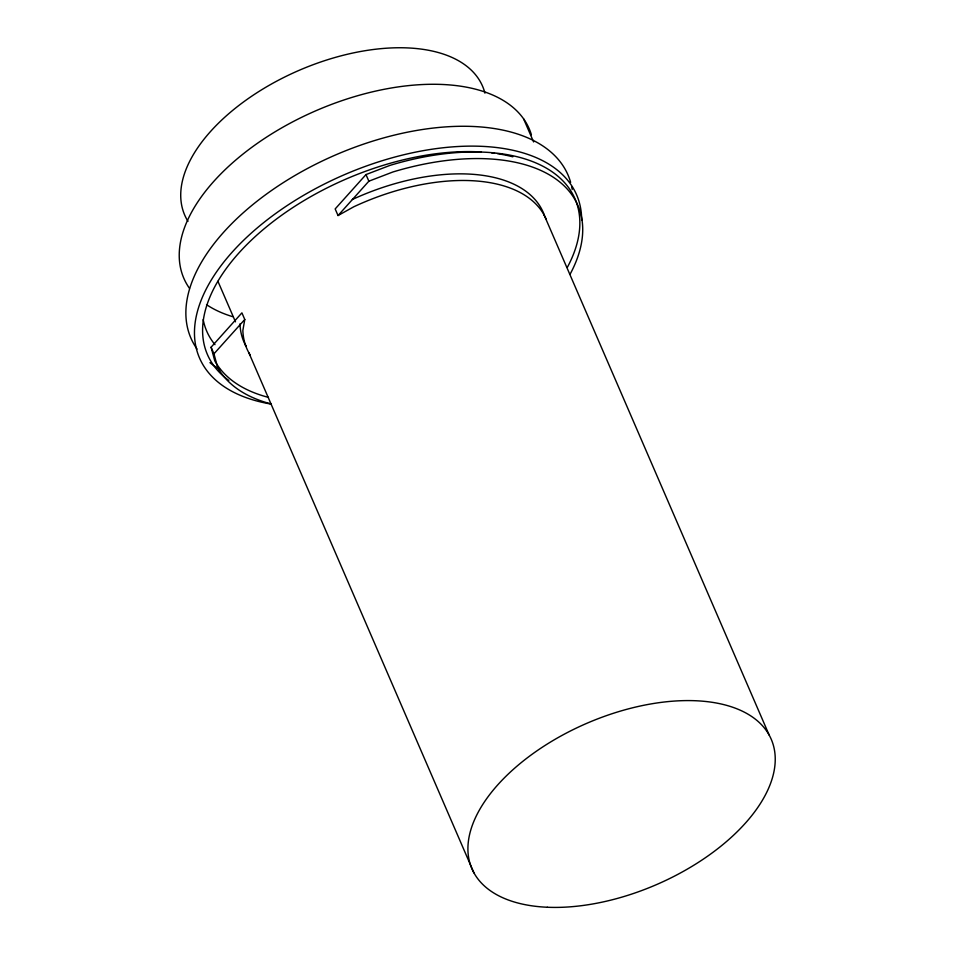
<?xml version="1.0" encoding="UTF-8"?>
<svg xmlns="http://www.w3.org/2000/svg" width="955" height="955" viewBox="0 0 955 955"><rect width="100%" height="100%" fill="white"/><g stroke="black" fill="none" stroke-linecap="round" stroke-linejoin="round"><path stroke-width="1.43" d="M268.462 397.376A197.601 106.459 -23.4 0 1 214.732 360.727L211.091 347.214L241.913 312.858L244.778 319.483L242.857 330.454A163.066 87.86 -23.4 0 0 250.329 355.236M567.377 267.305A197.601 106.459 -23.4 0 0 390.022 165.37L365.992 174.574L335.169 208.93L338.034 215.544L353.851 206.746A163.066 87.86 -23.4 0 1 546.033 218.862M271.327 403.989A197.601 106.459 -23.4 0 1 217.597 367.353L213.956 353.827L244.778 319.483M338.034 215.544L368.857 181.199L392.887 171.984A197.601 106.459 -23.4 0 1 570.242 273.93M523.615 118.874L533.606 141.961M544.135 215.018L769.205 735.123M365.992 174.574L368.857 181.199M217.943 281.319L235.479 321.835M244.826 343.442L245.996 346.14A163.066 87.86 -23.4 0 1 239.992 323.829M248.861 352.765L473.931 872.87M211.091 347.214L213.956 353.827M571.687 186.607A205.432 110.684 -23.4 0 1 572.224 189.496M220.08 369.657A205.432 110.684 -23.4 0 1 209.945 362.661M197.064 349.053A205.432 110.684 -23.4 0 1 331.54 156.716A205.432 110.684 -23.4 0 1 570.636 182.345M270.671 404.001A205.432 110.684 -23.4 0 1 302.425 196.014A205.432 110.684 -23.4 0 1 581.655 220.366M214.982 344.66A188.171 101.385 -23.4 0 1 203.188 319.591M228.842 380.484A196.802 106.029 -23.4 0 1 256.191 235.694A196.802 106.029 -23.4 0 1 481.404 151.988M491.741 152.919A196.802 106.029 -23.4 0 1 494.606 153.278M497.436 153.683A196.802 106.029 -23.4 0 1 512.811 156.811M232.686 316.666A188.171 101.385 -23.4 0 1 206.555 304.681M189.484 288.338A188.171 101.385 -23.4 0 1 311.915 112.499A188.171 101.385 -23.4 0 1 531.41 134.774M187.98 221.333A162.266 87.43 -23.4 0 1 299.178 70.312A162.266 87.43 -23.4 0 1 484.949 93.16M352.311 199.511A163.066 87.86 -23.4 0 1 544.255 214.911M547.322 907.25A163.066 87.86 -23.4 0 0 775.209 757.434A163.066 87.86 -23.4 0 0 542.165 747.311A163.066 87.86 -23.4 0 0 547.322 907.25"/></g></svg>
